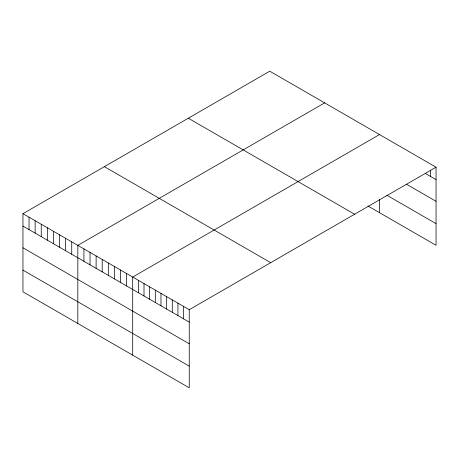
<?xml version="1.0" encoding="UTF-8"?>
<svg xmlns="http://www.w3.org/2000/svg" width="459" height="459" viewBox="0 0 459 459"><rect width="100%" height="100%" fill="white"/><g stroke="black" fill="none" stroke-linecap="round" stroke-linejoin="round"><path stroke-width="0.69" d="M22.95 213.687L189.24 309.699L189.24 387.803L22.95 291.798L22.95 213.687L269.76 71.197L436.05 167.202L436.05 245.313L367.929 205.982M324.633 102.879L77.823 245.37L77.823 323.48M379.513 134.562L132.703 277.052L132.703 355.163M189.24 309.699L436.05 167.202M425.309 173.41L436.05 179.612M406.651 184.317L436.05 201.294M386.862 195.23L436.05 223.631M188.31 118.221L354.6 214.227M104.4 166.669L270.69 262.674M22.95 226.098L189.24 322.109M22.95 247.78L189.24 343.785M22.95 270.116L189.24 366.121M430.399 170.14L430.399 176.348M379.513 199.527L379.513 212.666M183.589 306.434L183.589 318.844M177.931 303.169L177.931 315.58M172.28 299.905L172.28 312.315M166.623 296.64L166.623 309.05M160.971 293.376L160.971 305.786M155.314 290.111L155.314 302.521M149.663 286.846L149.663 299.257M144.011 283.582L144.011 295.992M138.354 280.317L138.354 292.727M126.604 273.535L126.604 285.946M120.505 270.012L120.505 282.423M114.411 266.495L114.411 278.906M108.313 262.973L108.313 275.383M102.214 259.455L102.214 271.86M96.12 255.933L96.12 268.343M90.021 252.41L90.021 264.82M83.922 248.893L83.922 261.303M71.73 241.853L71.73 254.263M65.631 238.33L65.631 250.74M59.532 234.813L59.532 247.223M53.439 231.29L53.439 243.7M47.34 227.773L47.34 240.183M41.241 224.25L41.241 236.66M35.142 220.733L35.142 233.138M29.049 217.21L29.049 229.62"/></g></svg>
